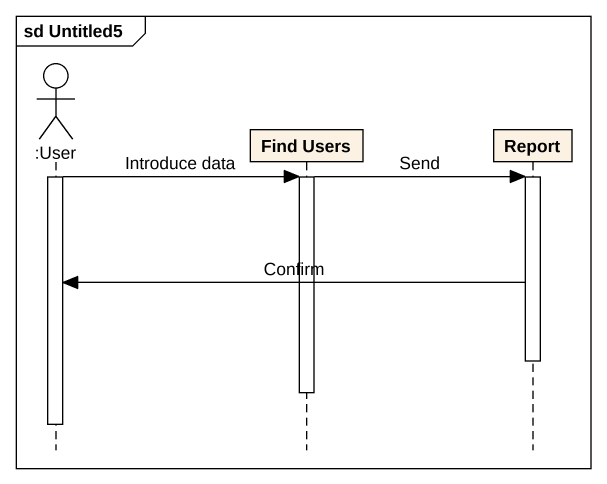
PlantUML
@startuml
mainframe sd Untitled5
hide footbox
actor ":User" as User
participant "Find Users" as Find_Users
participant Report

activate User
User -> Find_Users : Introduce data
Find_Users -> Report : Send
activate Find_Users
activate Report
Report -> User : Confirm
deactivate Report
deactivate Find_Users
deactivate User
@enduml
